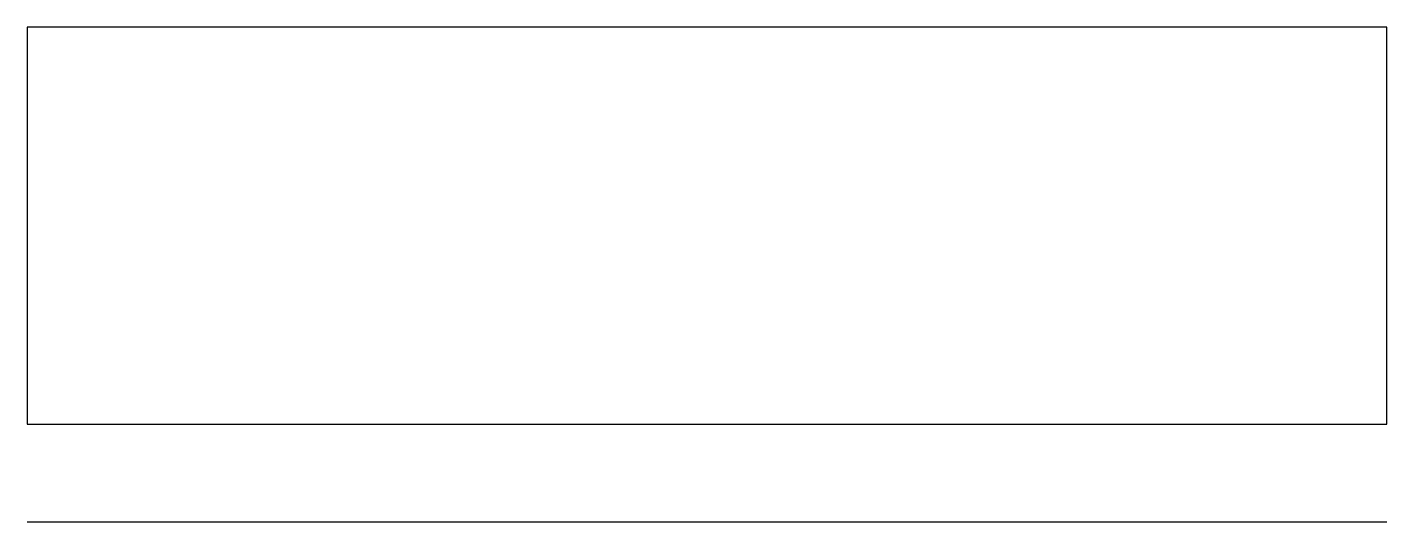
# Model space of a CAD drawing. Extents: x 2743 to 3161, y 2581 to 2733.
import ezdxf

# ---------------------------------------------------------------- set-up
doc = ezdxf.new("R2010")
doc.units = 0

msp = doc.modelspace()

# ---------------------------------------------------------------- linework, layer by layer
at = {"layer": 'COTA'}
msp.add_line((2742.57, 2580.94), (3160.57, 2580.94), dxfattribs=at)
at = {"layer": 'PAINEIS'}
msp.add_lwpolyline([(2742.57, 2610.94), (3160.57, 2610.94), (3160.57, 2732.94), (2742.57, 2732.94)], close=True, dxfattribs=at)

doc.saveas('drawing.dxf')
